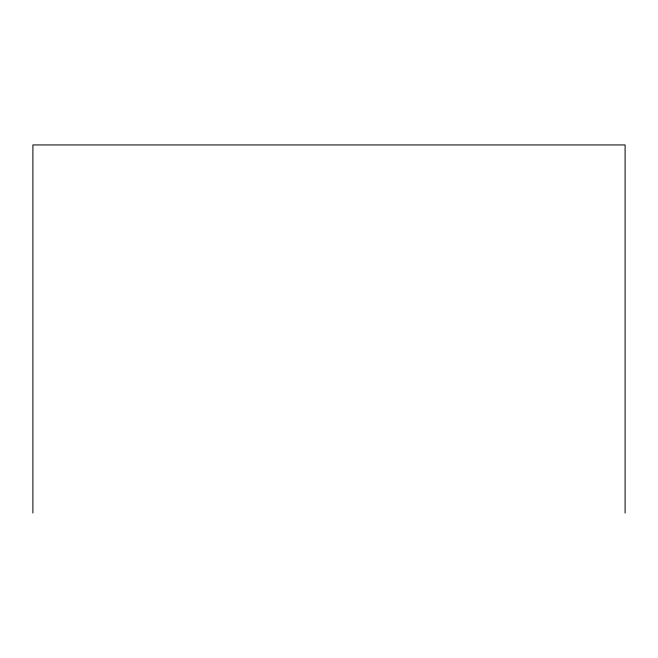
<?xml version="1.0" encoding="UTF-8"?>
<svg xmlns="http://www.w3.org/2000/svg" width="658" height="658" viewBox="0 0 658 658"><rect width="100%" height="100%" fill="white"/><g stroke="black" fill="none" stroke-linecap="round" stroke-linejoin="round"><path stroke-width="0.99" d="M625.1 513.059L625.1 144.941L32.9 144.941L32.9 513.059"/></g></svg>
